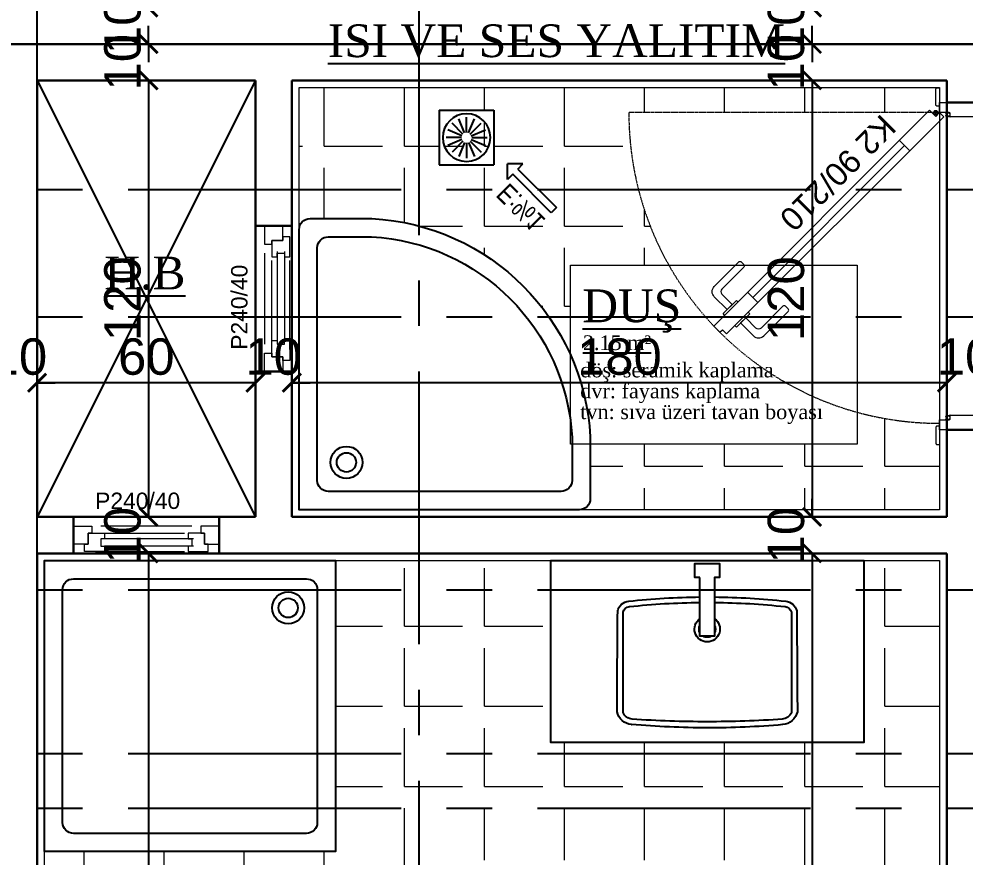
# Model space of a CAD drawing. Header units: millimetres. Extents: x 2778 to 13672, y 1832 to 5175.
# Drawn here: x 6921.6 to 7181.6, y 3431.7 to 3662.1 of the extents above; entities that cross this region are included whole.
import ezdxf

# ---------------------------------------------------------------- set-up
doc = ezdxf.new("R2010")
doc.units = ezdxf.units.MM
for name, pattern in [('CENTER2', [112.5, 75, -12.5, 12.5, -12.5]), ('DASHDOT2', [12.7, 6.35, -3.175, 0, -3.175]), ('DOTX2', [0.5, 0, -0.5])]:
    doc.linetypes.add(name, pattern=pattern)
doc.layers.add('7-DCR-FRN', color=8, linetype='Continuous')
doc.layers.add('Yazi', color=7, linetype='Continuous')
for name, color, linetype, lineweight in [('aks', 251, 'DASHDOT2', 35), ('duvar', 232, 'Continuous', 30), ('ince', 37, 'Continuous', 0), ('iz', 1, 'DOTX2', 20), ('kapı', 3, 'Continuous', 18), ('Kiris', 7, 'Continuous', 30), ('pencere', 4, 'Continuous', 18), ('sıva iç', 21, 'Continuous', 0), ('tefriş', 252, 'Continuous', 5), ('yazı', 11, 'Continuous', 20), ('z - tarama', 251, 'Continuous', 18), ('ölçü dış', 192, 'Continuous', 20), ('ÖLÇÜ İÇ', 7, 'Continuous', 9)]:
    doc.layers.add(name, color=color, linetype=linetype, lineweight=lineweight)
doc.styles.get("Standard").update_dxf_attribs({"font": 'arial.ttf'})
doc.styles.add('swis', font='swissc.ttf', dxfattribs={"height": 10})
doc.styles.add('Times roman', font='times.ttf')
doc.dimstyles.new('zulay iç ölçü', dxfattribs={"dimtxt": 10, "dimasz": 5, "dimexe": 0.18, "dimexo": 0, "dimgap": 2, "dimtad": 3, "dimdec": 0, "dimzin": 0, "dimdsep": 46, "dimtxsty": 'Standard', "dimblk": 'ARCHTICK', "dimcen": 0.09, "dimse1": 1, "dimse2": 1, "dimadec": 0, "dimazin": 0, "dimtfac": 1, "dimtdec": 0, "dimtix": 1, "dimtofl": 0, "dimtmove": 0, "dimatfit": 3, "dimldrblk": 'ARCHTICK', "dimfxl": 1, "dimtolj": 1, "dimtzin": 0, "dimarcsym": 0})
pattern_1 = [(0, (-1057024.51, 409725.164), (0, 22), [16, -6]), (90, (-1057024.51, 409725.164), (-22, 1e-15), [16, -6])]

# ---------------------------------------------------------------- blocks, each defined once
blk = doc.blocks.new('sadsfsfsf')
at = {"layer": 'ince'}
for p, q in [((0.7, 0), (-0.7, 0)), ((0, 0.7), (0, -0.7))]:
    blk.add_line(p, q, dxfattribs=at)
for radius in [0.6, 0.45]:
    blk.add_circle((0, 0), radius, dxfattribs=at)
blk = doc.blocks.new('eddeded')
at = {"layer": 'duvar'}
for p, q in [((-48.21, 54.38), (-38.21, 54.38)), ((-48.21, -35.62), (-38.21, -35.62))]:
    blk.add_line(p, q, dxfattribs=at)
at = {"layer": 'ince'}
blk.add_line((-26.6, -23.78), (15.13, 17.96), dxfattribs=at)
for points in [[(-50.21, 53.38), (-50.96, 53.38, -0.414214), (-51.21, 53.63), (-51.21, 58.13, -0.414214), (-50.96, 58.38), (-50.21, 58.38)], [(-36.21, 53.38), (-35.46, 53.38, 0.414214), (-35.21, 53.63), (-35.21, 58.13, 0.414214), (-35.46, 58.38), (-36.21, 58.38)], [(-50.21, -34.62), (-50.96, -34.62, 0.414214), (-51.21, -34.87), (-51.21, -39.37, 0.414214), (-50.96, -39.62), (-50.21, -39.62)], [(-36.21, -34.62), (-35.46, -34.62, -0.414214), (-35.21, -34.87), (-35.21, -39.37, -0.414214), (-35.46, -39.62), (-36.21, -39.62)]]:
    blk.add_lwpolyline(points, format="xyb", dxfattribs=at)
for points in [[(-39.11, 51.33), (-39.11, 50.38), (-37.81, 50.68), (-37.81, 50.81, -0.112206), (-37.91, 50.76), (-38.72, 50.57, -0.482314), (-39.02, 50.82), (-39.02, 51.24, -0.414214), (-38.77, 51.49), (-37.97, 51.49, -0.170049), (-37.81, 51.43), (-37.81, 51.58), (-38.86, 51.58, 0.414214)], [(17.08, 23.59), (18.49, 25), (14.96, 28.54, 0.414214), (12.13, 28.54), (5.41, 21.82, 0.414214), (5.41, 21.11), (6.12, 20.4, 0.414214), (6.83, 20.4), (12.84, 26.41, -0.414214), (14.25, 26.41)], [(20.76, 19.91), (22.17, 21.32), (25.71, 17.79, -0.414214), (25.71, 14.96), (18.99, 8.24, -0.414214), (18.28, 8.24), (17.58, 8.95, -0.414214), (17.58, 9.66), (23.59, 15.67, 0.414214), (23.59, 17.08)], [(-39.11, -31.62), (-39.11, -32.57, 0.414214), (-38.86, -32.82), (-37.81, -32.82), (-37.81, -32.67, -0.170049), (-37.97, -32.73), (-38.77, -32.73, -0.414214), (-39.02, -32.48), (-39.02, -32.06, -0.482314), (-38.72, -31.81), (-37.91, -32, -0.112206), (-37.81, -32.05), (-37.81, -31.92)]]:
    blk.add_lwpolyline(points, format="xyb", close=True, dxfattribs=at)
for points in [[(20.04, 25.7), (19.62, 26.12), (15.96, 22.47), (16.38, 22.04)], [(22.87, 22.87), (23.29, 22.44), (19.64, 18.79), (19.21, 19.21)]]:
    blk.add_lwpolyline(points, dxfattribs=at)
at = {"layer": 'iz', "ltscale": 0.1}
for p, q in [((-48.21, -35.62), (-48.21, 54.38)), ((-38.21, -35.62), (-38.21, 54.38)), ((-36.21, -32.82), (49.19, -32.82))]:
    blk.add_line(p, q, dxfattribs=at)
blk.add_arc((-36.22, -32.83), 85.41, 0.0042, 89.9958, dxfattribs=at)
at = {"layer": 'kapı'}
for p, q in [((13.72, 19.37), (16.54, 16.54)), ((-28.02, -22.36), (-25.19, -25.19))]:
    blk.add_line(p, q, dxfattribs=at)
for points in [[(-36.21, 54.38), (-36.21, 51.58), (-38.86, 51.58, 0.414214), (-39.11, 51.33), (-39.11, 50.38), (-50.21, 50.38), (-50.21, 54.38)], [(-50.21, -35.62), (-50.21, -31.62), (-39.11, -31.62), (-39.11, -32.57, 0.414214), (-38.86, -32.82), (-36.21, -32.82), (-36.21, -35.62), (-36.21, -35.62)]]:
    blk.add_lwpolyline(points, format="xyb", dxfattribs=at)
blk.add_lwpolyline([(-36.21, -32.82), (-35.15, -31.76), (-33.46, -33.46), (25.87, 25.87), (24.17, 27.57), (23.47, 26.86), (22.33, 27.99), (-37.35, -31.69), (-36.21, -32.82)], dxfattribs=at)
at = {"layer": 'sıva iç'}
for p, q in [((-48.21, 54.38), (-50.21, 54.38)), ((-38.21, 54.38), (-36.21, 54.38)), ((-48.21, -35.62), (-50.21, -35.62)), ((-36.21, -35.62), (-38.21, -35.62))]:
    blk.add_line(p, q, dxfattribs=at)
at = {"layer": 'ölçü dış'}
blk.add_line((-38.21, -35.62), (-48.21, -35.62), dxfattribs=at)
at = {"layer": 'ince', "rotation": 90}
blk.add_blockref('sadsfsfsf', (-35.15, -32.82), dxfattribs=at)
at = {"layer": 'yazı'}
blk.add_text('K2 90/210', height=6.328, rotation=45, dxfattribs=at).set_placement((-20.24, -32.71))
blk = doc.blocks.new('*U39')
at = {"layer": '7-DCR-FRN'}
for points in [[(0, 3), (0, 80), (77, 80, -0.414214), (80, 77), (80, 60, -0.383838), (20, 0), (3, 0, -0.414214)], [(0, 3), (0, 80), (77, 80, -0.414214), (80, 77), (80, 60, -0.383838), (20, 0), (3, 0, -0.414214)], [(5, 8), (5, 72, -0.414214), (8, 75), (72, 75, -0.414214), (75, 72), (75, 60.13, -0.382578), (19.87, 5), (8, 5, -0.414214)]]:
    blk.add_lwpolyline(points, format="xyb", close=True, dxfattribs=at)
for radius in [4.4, 2.65]:
    blk.add_circle((13, 67), radius, dxfattribs=at)
blk = doc.blocks.new('eğim çizgisi')
at = {"layer": 'Yazi'}
for p, q in [((1343.11, 4120.2), (1332.51, 4109.59)), ((1333.92, 4108.18), (1344.53, 4118.78)), ((1344.53, 4118.78), (1343.11, 4120.2)), ((1331.09, 4111.01), (1331.09, 4106.76)), ((1332.51, 4109.59), (1331.09, 4111.01)), ((1333.92, 4108.18), (1335.34, 4106.76)), ((1312.34, 4092.04), (1312.34, 4107.04)), ((1312.34, 4107.04), (1327.34, 4107.04)), ((1327.34, 4092.04), (1327.34, 4107.04)), ((1335.34, 4106.76), (1331.09, 4106.76)), ((1318.85, 4100.54), (1315.87, 4103.52)), ((1319.31, 4100.84), (1317.69, 4104.74)), ((1319.84, 4100.95), (1319.84, 4105.17)), ((1320.38, 4100.84), (1322, 4104.74)), ((1320.84, 4100.54), (1323.82, 4103.52)), ((1318.54, 4100.08), (1314.65, 4101.7)), ((1321.14, 4100.08), (1325.04, 4101.7)), ((1318.44, 4099.54), (1314.22, 4099.54)), ((1318.54, 4099.01), (1314.65, 4097.39)), ((1318.85, 4098.55), (1315.87, 4095.57)), ((1319.31, 4098.24), (1317.69, 4094.35)), ((1319.84, 4098.14), (1319.84, 4093.92)), ((1320.38, 4098.24), (1322, 4094.35)), ((1320.84, 4098.55), (1323.82, 4095.57)), ((1321.14, 4099.01), (1325.04, 4097.39)), ((1321.25, 4099.54), (1325.47, 4099.54)), ((1312.34, 4092.04), (1327.34, 4092.04))]:
    blk.add_line(p, q, dxfattribs=at)
blk.add_circle((1319.84, 4099.54), 6.56, dxfattribs=at)
at = {"layer": 'Yazi', "style": 'swis'}
blk.add_text('E:%%%1', height=5.335, rotation=45, dxfattribs=at).set_placement((1331.42, 4111.73))
blk = doc.blocks.new('HJHJJKJK')
at = {"layer": 'duvar'}
for p, q in [((755300.98, -267417.82), (755300.98, -267427.82)), ((755340.98, -267417.82), (755340.98, -267427.82))]:
    blk.add_line(p, q, dxfattribs=at)
at = {"layer": 'ince'}
for p, q in [((755333.48, -267420.32), (755308.48, -267420.32)), ((755306.98, -267422.32), (755331.48, -267422.32)), ((755306.98, -267427.32), (755331.48, -267427.32))]:
    blk.add_line(p, q, dxfattribs=at)
for points in [[(755333.98, -267423.82), (755309.48, -267423.82)], [(755333.98, -267425.82), (755309.48, -267425.82)]]:
    blk.add_lwpolyline(points, dxfattribs=at)
at = {"layer": 'iz'}
for p, q in [((755300.98, -267417.82), (755340.98, -267417.82)), ((755340.98, -267427.82), (755300.98, -267427.82))]:
    blk.add_line(p, q, dxfattribs=at)
at = {"layer": 'pencere'}
for points in [[(755300.98, -267420.32), (755305.98, -267420.32), (755305.98, -267422.32), (755304.98, -267422.32), (755304.98, -267425.32), (755300.98, -267425.32)], [(755340.98, -267420.32), (755335.98, -267420.32), (755335.98, -267422.32), (755336.98, -267422.32), (755336.98, -267425.32), (755340.98, -267425.32)]]:
    blk.add_lwpolyline(points, dxfattribs=at)
for points in [[(755303.98, -267425.32), (755304.98, -267425.32), (755304.98, -267422.32), (755309.48, -267422.32), (755309.48, -267423.82), (755308.48, -267423.82), (755308.48, -267425.82), (755309.48, -267425.82), (755309.48, -267427.32), (755303.98, -267427.32)], [(755337.98, -267425.32), (755336.98, -267425.32), (755336.98, -267422.32), (755332.48, -267422.32), (755332.48, -267423.82), (755333.48, -267423.82), (755333.48, -267425.82), (755332.48, -267425.82), (755332.48, -267427.32), (755337.98, -267427.32)]]:
    blk.add_lwpolyline(points, close=True, dxfattribs=at)
at = {"layer": 'yazı'}
blk.add_text('P240/40', height=4.491, dxfattribs=at).set_placement((755306.93, -267415.63))
blk = doc.blocks.new('*U317')
at = {"layer": '7-DCR-FRN'}
for points in [[(-32.5, -25), (32.5, -25), (48.5, -25), (48.5, 25), (32.5, 25), (-32.5, 25), (-37.5, 25), (-37.5, -25)], [(7.5, 20.33), (8.86, 20.33), (8.86, 24.19), (7.5, 24.19), (3.5, 24.19), (2.14, 24.19), (2.14, 20.33), (3.5, 20.33), (3.5, 4.19), (7.5, 4.19)]]:
    blk.add_lwpolyline(points, close=True, dxfattribs=at)
for points in [[(3.5, 15, 0.024321), (-16.06, 13.85, 0.320193), (-19.1, 11.15, 0.000772), (-19.28, -16.53, 0.334549), (-15.19, -20.08)], [(3.5, 13.5, 0.024302), (-15.9, 12.36, 0.320193), (-17.63, 10.82, 0.000005), (-17.63, -16.78)], [(-15.17, -18.58, 0.017241), (5.5, -19.29, 0.01717), (26.09, -18.59, 0.280439), (28.63, -16.78, -0.000001), (28.63, 10.82, 0.320193), (26.9, 12.36, 0.024302), (7.5, 13.5)], [(26.28, -20.08, 0.32911), (30.28, -16.53, 0.000772), (30.1, 11.15, 0.320193), (27.06, 13.85, 0.024321), (7.5, 15)], [(3.5, 9.04, 0.734238), (5.5, 2.67, 0.734238), (7.5, 9.04)], [(3.49, 7.18, 0.24035), (3.5, 5.14, 0.24035)], [(7.5, 5.14, 0.24035), (7.51, 7.18)], [(4.42, 4.19, 0.125276), (5.5, 3.92, 0.125276), (6.58, 4.19, 0.125276)], [(-15.28, -20.08, 0.022071), (5.5, -20.99, 0.01725), (26.28, -20.08, -0.004899), (26.19, -20.08)]]:
    blk.add_lwpolyline(points, format="xyb", dxfattribs=at)
blk.add_arc((-14.88, -15.59), 3, 203.4085, 266.0639, dxfattribs=at)
blk = doc.blocks.new('*U34')
at = {"layer": '7-DCR-FRN'}
blk.add_lwpolyline([(80, 0), (0, 0), (0, 80), (80, 80)], close=True, dxfattribs=at)
blk.add_lwpolyline([(80, 0), (0, 0), (0, 80), (80, 80)], close=True, dxfattribs=at)
blk.add_lwpolyline([(72, 5), (8, 5, -0.414214), (5, 8), (5, 72, -0.414214), (8, 75), (72, 75, -0.414214), (75, 72), (75, 8, -0.414214)], format="xyb", close=True, dxfattribs=at)
for radius in [4.4, 2.65]:
    blk.add_circle((13, 67), radius, dxfattribs=at)
blk = doc.blocks.new('_ArchTick')
at = {"color": 0, "linetype": 'ByBlock', "const_width": 0.15}
blk.add_lwpolyline([(-0.5, -0.5), (0.5, 0.5)], dxfattribs=at)
blk = doc.blocks.new('*D2142')
at = {"layer": 'Defpoints', "color": 0, "transparency": 16777216}
for p in [(6957.8, 3655.23), (6957.19, 3645.23), (6957.8, 3645.23)]:
    blk.add_point(p, dxfattribs=at)
at = {"layer": 'ÖLÇÜ İÇ', "color": 0, "lineweight": -2, "transparency": 16777216}
for p, q in [((6957.19, 3655.23), (6957.19, 3660.23)), ((6957.19, 3645.23), (6957.19, 3640.23))]:
    blk.add_line(p, q, dxfattribs=at)
at = {"layer": 'ÖLÇÜ İÇ', "color": 0, "lineweight": -2, "transparency": 16777216, "xscale": 5, "yscale": 5, "zscale": 5}
for p, rotation in [((6957.19, 3655.23), 270), ((6957.19, 3645.23), 90)]:
    blk.add_blockref('_ArchTick', p, dxfattribs=dict(at, rotation=rotation))
at = {"layer": 'ÖLÇÜ İÇ', "color": 0, "transparency": 16777216, "insert": (6950.08, 3650.23), "char_height": 10, "attachment_point": 5, "rotation": 90}
blk.add_mtext('\\A1;10', dxfattribs=at)
blk = doc.blocks.new('*D2143')
at = {"layer": 'Defpoints', "color": 0, "transparency": 16777216}
for p in [(6957.8, 3645.23), (6957.19, 3525.23), (6957.19, 3525.23)]:
    blk.add_point(p, dxfattribs=at)
at = {"layer": 'ÖLÇÜ İÇ', "color": 0, "lineweight": -2, "transparency": 16777216}
blk.add_line((6957.19, 3645.23), (6957.19, 3525.23), dxfattribs=at)
at = {"layer": 'ÖLÇÜ İÇ', "color": 0, "lineweight": -2, "transparency": 16777216, "xscale": 5, "yscale": 5, "zscale": 5}
for p, rotation in [((6957.19, 3645.23), 90), ((6957.19, 3525.23), 270)]:
    blk.add_blockref('_ArchTick', p, dxfattribs=dict(at, rotation=rotation))
at = {"layer": 'ÖLÇÜ İÇ', "color": 0, "transparency": 16777216, "insert": (6950.08, 3585.23), "char_height": 10, "attachment_point": 5, "rotation": 90}
blk.add_mtext('\\A1;120', dxfattribs=at)
blk = doc.blocks.new('*D2144')
at = {"layer": 'Defpoints', "color": 0, "transparency": 16777216}
for p in [(6957.19, 3525.23), (6957.19, 3515.23), (6957.19, 3515.23)]:
    blk.add_point(p, dxfattribs=at)
at = {"layer": 'ÖLÇÜ İÇ', "color": 0, "lineweight": -2, "transparency": 16777216}
for p, q in [((6957.19, 3525.23), (6957.19, 3530.23)), ((6957.19, 3515.23), (6957.19, 3510.23))]:
    blk.add_line(p, q, dxfattribs=at)
at = {"layer": 'ÖLÇÜ İÇ', "color": 0, "lineweight": -2, "transparency": 16777216, "xscale": 5, "yscale": 5, "zscale": 5}
for p, rotation in [((6957.19, 3525.23), 270), ((6957.19, 3515.23), 90)]:
    blk.add_blockref('_ArchTick', p, dxfattribs=dict(at, rotation=rotation))
at = {"layer": 'ÖLÇÜ İÇ', "color": 0, "transparency": 16777216, "insert": (6950.08, 3520.23), "char_height": 10, "attachment_point": 5, "rotation": 90}
blk.add_mtext('\\A1;10', dxfattribs=at)
blk = doc.blocks.new('*D2145')
at = {"layer": 'Defpoints', "color": 0, "transparency": 16777216}
for p in [(6957.19, 3515.23), (6957.19, 3320.23), (6957.19, 3320.23)]:
    blk.add_point(p, dxfattribs=at)
at = {"layer": 'ÖLÇÜ İÇ', "color": 0, "lineweight": -2, "transparency": 16777216}
blk.add_line((6957.19, 3515.23), (6957.19, 3320.23), dxfattribs=at)
at = {"layer": 'ÖLÇÜ İÇ', "color": 0, "lineweight": -2, "transparency": 16777216, "xscale": 5, "yscale": 5, "zscale": 5}
for p, rotation in [((6957.19, 3515.23), 90), ((6957.19, 3320.23), 270)]:
    blk.add_blockref('_ArchTick', p, dxfattribs=dict(at, rotation=rotation))
at = {"layer": 'ÖLÇÜ İÇ', "color": 0, "transparency": 16777216, "insert": (6950.08, 3417.73), "char_height": 10, "attachment_point": 5, "rotation": 90}
blk.add_mtext('\\A1;195', dxfattribs=at)
blk = doc.blocks.new('*D2153')
at = {"layer": 'Defpoints', "color": 0, "transparency": 16777216}
for p in [(7139.08, 3655.23), (7139.08, 3645.23), (7139.53, 3645.23)]:
    blk.add_point(p, dxfattribs=at)
at = {"layer": 'ÖLÇÜ İÇ', "color": 0, "lineweight": -2, "transparency": 16777216}
for p, q in [((7139.53, 3655.23), (7139.53, 3660.23)), ((7139.53, 3645.23), (7139.53, 3640.23))]:
    blk.add_line(p, q, dxfattribs=at)
at = {"layer": 'ÖLÇÜ İÇ', "color": 0, "lineweight": -2, "transparency": 16777216, "xscale": 5, "yscale": 5, "zscale": 5}
for p, rotation in [((7139.53, 3655.23), 270), ((7139.53, 3645.23), 90)]:
    blk.add_blockref('_ArchTick', p, dxfattribs=dict(at, rotation=rotation))
at = {"layer": 'ÖLÇÜ İÇ', "color": 0, "transparency": 16777216, "insert": (7132.42, 3650.23), "char_height": 10, "attachment_point": 5, "rotation": 90}
blk.add_mtext('\\A1;10', dxfattribs=at)
blk = doc.blocks.new('*D2154')
at = {"layer": 'Defpoints', "color": 0, "transparency": 16777216}
for p in [(7139.08, 3645.23), (7139.53, 3525.23), (7139.53, 3525.23)]:
    blk.add_point(p, dxfattribs=at)
at = {"layer": 'ÖLÇÜ İÇ', "color": 0, "lineweight": -2, "transparency": 16777216}
blk.add_line((7139.53, 3645.23), (7139.53, 3525.23), dxfattribs=at)
at = {"layer": 'ÖLÇÜ İÇ', "color": 0, "lineweight": -2, "transparency": 16777216, "xscale": 5, "yscale": 5, "zscale": 5}
for p, rotation in [((7139.53, 3645.23), 90), ((7139.53, 3525.23), 270)]:
    blk.add_blockref('_ArchTick', p, dxfattribs=dict(at, rotation=rotation))
at = {"layer": 'ÖLÇÜ İÇ', "color": 0, "transparency": 16777216, "insert": (7132.42, 3585.23), "char_height": 10, "attachment_point": 5, "rotation": 90}
blk.add_mtext('\\A1;120', dxfattribs=at)
blk = doc.blocks.new('*D2155')
at = {"layer": 'Defpoints', "color": 0, "transparency": 16777216}
for p in [(7139.53, 3525.23), (7139.53, 3515.23), (7139.53, 3515.23)]:
    blk.add_point(p, dxfattribs=at)
at = {"layer": 'ÖLÇÜ İÇ', "color": 0, "lineweight": -2, "transparency": 16777216}
for p, q in [((7139.53, 3525.23), (7139.53, 3530.23)), ((7139.53, 3515.23), (7139.53, 3510.23))]:
    blk.add_line(p, q, dxfattribs=at)
at = {"layer": 'ÖLÇÜ İÇ', "color": 0, "lineweight": -2, "transparency": 16777216, "xscale": 5, "yscale": 5, "zscale": 5}
for p, rotation in [((7139.53, 3525.23), 270), ((7139.53, 3515.23), 90)]:
    blk.add_blockref('_ArchTick', p, dxfattribs=dict(at, rotation=rotation))
at = {"layer": 'ÖLÇÜ İÇ', "color": 0, "transparency": 16777216, "insert": (7132.42, 3520.23), "char_height": 10, "attachment_point": 5, "rotation": 90}
blk.add_mtext('\\A1;10', dxfattribs=at)
blk = doc.blocks.new('*D2156')
at = {"layer": 'Defpoints', "color": 0, "transparency": 16777216}
for p in [(7139.53, 3515.23), (7139.53, 3305.23), (7139.53, 3305.23)]:
    blk.add_point(p, dxfattribs=at)
at = {"layer": 'ÖLÇÜ İÇ', "color": 0, "lineweight": -2, "transparency": 16777216}
blk.add_line((7139.53, 3515.23), (7139.53, 3305.23), dxfattribs=at)
at = {"layer": 'ÖLÇÜ İÇ', "color": 0, "lineweight": -2, "transparency": 16777216, "xscale": 5, "yscale": 5, "zscale": 5}
for p, rotation in [((7139.53, 3515.23), 90), ((7139.53, 3305.23), 270)]:
    blk.add_blockref('_ArchTick', p, dxfattribs=dict(at, rotation=rotation))
at = {"layer": 'ÖLÇÜ İÇ', "color": 0, "transparency": 16777216, "insert": (7132.42, 3410.23), "char_height": 10, "attachment_point": 5, "rotation": 90}
blk.add_mtext('\\A1;210', dxfattribs=at)
blk = doc.blocks.new('*D2191')
at = {"layer": 'Defpoints', "color": 0, "transparency": 16777216}
for p in [(7176.58, 3562.14), (7176.58, 3562.14), (7186.58, 3562.14)]:
    blk.add_point(p, dxfattribs=at)
at = {"layer": 'ÖLÇÜ İÇ', "color": 0, "lineweight": -2, "transparency": 16777216}
for p, q in [((7176.58, 3562.14), (7171.58, 3562.14)), ((7186.58, 3562.14), (7191.58, 3562.14))]:
    blk.add_line(p, q, dxfattribs=at)
at = {"layer": 'ÖLÇÜ İÇ', "color": 0, "lineweight": -2, "transparency": 16777216, "xscale": 5, "yscale": 5, "zscale": 5}
blk.add_blockref('_ArchTick', (7176.58, 3562.14), dxfattribs=at)
at = {"layer": 'ÖLÇÜ İÇ', "color": 0, "lineweight": -2, "transparency": 16777216, "xscale": 5, "yscale": 5, "zscale": 5, "rotation": 180}
blk.add_blockref('_ArchTick', (7186.58, 3562.14), dxfattribs=at)
at = {"layer": 'ÖLÇÜ İÇ', "color": 0, "transparency": 16777216, "insert": (7181.58, 3569.24), "char_height": 10, "attachment_point": 5}
blk.add_mtext('\\A1;10', dxfattribs=at)
blk = doc.blocks.new('*D2192')
at = {"layer": 'Defpoints', "color": 0, "transparency": 16777216}
for p in [(6996.58, 3562.14), (6996.58, 3562.14), (7176.58, 3562.14)]:
    blk.add_point(p, dxfattribs=at)
at = {"layer": 'ÖLÇÜ İÇ', "color": 0, "lineweight": -2, "transparency": 16777216}
blk.add_line((7176.58, 3562.14), (6996.58, 3562.14), dxfattribs=at)
at = {"layer": 'ÖLÇÜ İÇ', "color": 0, "lineweight": -2, "transparency": 16777216, "xscale": 5, "yscale": 5, "zscale": 5, "rotation": 180}
blk.add_blockref('_ArchTick', (6996.58, 3562.14), dxfattribs=at)
at = {"layer": 'ÖLÇÜ İÇ', "color": 0, "lineweight": -2, "transparency": 16777216, "xscale": 5, "yscale": 5, "zscale": 5}
blk.add_blockref('_ArchTick', (7176.58, 3562.14), dxfattribs=at)
at = {"layer": 'ÖLÇÜ İÇ', "color": 0, "transparency": 16777216, "insert": (7086.58, 3569.24), "char_height": 10, "attachment_point": 5}
blk.add_mtext('\\A1;180', dxfattribs=at)
blk = doc.blocks.new('*D2193')
at = {"layer": 'Defpoints', "color": 0, "transparency": 16777216}
for p in [(6986.58, 3562.14), (6986.58, 3562.14), (6996.58, 3562.14)]:
    blk.add_point(p, dxfattribs=at)
at = {"layer": 'ÖLÇÜ İÇ', "color": 0, "lineweight": -2, "transparency": 16777216}
for p, q in [((6986.58, 3562.14), (6981.58, 3562.14)), ((6996.58, 3562.14), (7001.58, 3562.14))]:
    blk.add_line(p, q, dxfattribs=at)
at = {"layer": 'ÖLÇÜ İÇ', "color": 0, "lineweight": -2, "transparency": 16777216, "xscale": 5, "yscale": 5, "zscale": 5}
blk.add_blockref('_ArchTick', (6986.58, 3562.14), dxfattribs=at)
at = {"layer": 'ÖLÇÜ İÇ', "color": 0, "lineweight": -2, "transparency": 16777216, "xscale": 5, "yscale": 5, "zscale": 5, "rotation": 180}
blk.add_blockref('_ArchTick', (6996.58, 3562.14), dxfattribs=at)
at = {"layer": 'ÖLÇÜ İÇ', "color": 0, "transparency": 16777216, "insert": (6991.58, 3569.24), "char_height": 10, "attachment_point": 5}
blk.add_mtext('\\A1;10', dxfattribs=at)
blk = doc.blocks.new('*D2194')
at = {"layer": 'Defpoints', "color": 0, "transparency": 16777216}
for p in [(6926.58, 3562.14), (6926.58, 3562.14), (6986.58, 3562.14)]:
    blk.add_point(p, dxfattribs=at)
at = {"layer": 'ÖLÇÜ İÇ', "color": 0, "lineweight": -2, "transparency": 16777216}
blk.add_line((6986.58, 3562.14), (6926.58, 3562.14), dxfattribs=at)
at = {"layer": 'ÖLÇÜ İÇ', "color": 0, "lineweight": -2, "transparency": 16777216, "xscale": 5, "yscale": 5, "zscale": 5, "rotation": 180}
blk.add_blockref('_ArchTick', (6926.58, 3562.14), dxfattribs=at)
at = {"layer": 'ÖLÇÜ İÇ', "color": 0, "lineweight": -2, "transparency": 16777216, "xscale": 5, "yscale": 5, "zscale": 5}
blk.add_blockref('_ArchTick', (6986.58, 3562.14), dxfattribs=at)
at = {"layer": 'ÖLÇÜ İÇ', "color": 0, "transparency": 16777216, "insert": (6956.58, 3569.24), "char_height": 10, "attachment_point": 5}
blk.add_mtext('\\A1;60', dxfattribs=at)
blk = doc.blocks.new('*D2195')
at = {"layer": 'Defpoints', "color": 0, "transparency": 16777216}
for p in [(6916.58, 3562.14), (6916.58, 3562.14), (6926.58, 3562.14)]:
    blk.add_point(p, dxfattribs=at)
at = {"layer": 'ÖLÇÜ İÇ', "color": 0, "lineweight": -2, "transparency": 16777216}
for p, q in [((6916.58, 3562.14), (6911.58, 3562.14)), ((6926.58, 3562.14), (6931.58, 3562.14))]:
    blk.add_line(p, q, dxfattribs=at)
at = {"layer": 'ÖLÇÜ İÇ', "color": 0, "lineweight": -2, "transparency": 16777216, "xscale": 5, "yscale": 5, "zscale": 5}
blk.add_blockref('_ArchTick', (6916.58, 3562.14), dxfattribs=at)
at = {"layer": 'ÖLÇÜ İÇ', "color": 0, "lineweight": -2, "transparency": 16777216, "xscale": 5, "yscale": 5, "zscale": 5, "rotation": 180}
blk.add_blockref('_ArchTick', (6926.58, 3562.14), dxfattribs=at)
at = {"layer": 'ÖLÇÜ İÇ', "color": 0, "transparency": 16777216, "insert": (6921.58, 3569.24), "char_height": 10, "attachment_point": 5}
blk.add_mtext('\\A1;10', dxfattribs=at)
blk = doc.blocks.new('*D2400')
at = {"layer": 'Defpoints', "color": 0, "transparency": 16777216}
for p in [(6957.19, 3665.23), (6957.8, 3665.23), (6957.8, 3655.23)]:
    blk.add_point(p, dxfattribs=at)
at = {"layer": 'ÖLÇÜ İÇ', "color": 0, "lineweight": -2, "transparency": 16777216}
for p, q in [((6957.19, 3665.23), (6957.19, 3670.23)), ((6957.19, 3655.23), (6957.19, 3650.23))]:
    blk.add_line(p, q, dxfattribs=at)
at = {"layer": 'ÖLÇÜ İÇ', "color": 0, "lineweight": -2, "transparency": 16777216, "xscale": 5, "yscale": 5, "zscale": 5}
for p, rotation in [((6957.19, 3665.23), 270), ((6957.19, 3655.23), 90)]:
    blk.add_blockref('_ArchTick', p, dxfattribs=dict(at, rotation=rotation))
at = {"layer": 'ÖLÇÜ İÇ', "color": 0, "transparency": 16777216, "insert": (6950.08, 3660.23), "char_height": 10, "attachment_point": 5, "rotation": 90}
blk.add_mtext('\\A1;10', dxfattribs=at)
blk = doc.blocks.new('*D2411')
at = {"layer": 'Defpoints', "color": 0, "transparency": 16777216}
for p in [(7139.08, 3665.23), (7139.53, 3665.23), (7139.08, 3655.23)]:
    blk.add_point(p, dxfattribs=at)
at = {"layer": 'ÖLÇÜ İÇ', "color": 0, "lineweight": -2, "transparency": 16777216}
for p, q in [((7139.53, 3665.23), (7139.53, 3670.23)), ((7139.53, 3655.23), (7139.53, 3650.23))]:
    blk.add_line(p, q, dxfattribs=at)
at = {"layer": 'ÖLÇÜ İÇ', "color": 0, "lineweight": -2, "transparency": 16777216, "xscale": 5, "yscale": 5, "zscale": 5}
for p, rotation in [((7139.53, 3665.23), 270), ((7139.53, 3655.23), 90)]:
    blk.add_blockref('_ArchTick', p, dxfattribs=dict(at, rotation=rotation))
at = {"layer": 'ÖLÇÜ İÇ', "color": 0, "transparency": 16777216, "insert": (7132.42, 3660.23), "char_height": 10, "attachment_point": 5, "rotation": 90}
blk.add_mtext('\\A1;10', dxfattribs=at)

msp = doc.modelspace()

# ---------------------------------------------------------------- hatches: boundary and pattern name
at = {"layer": 'z - tarama', "true_color": 0xffffff}
h = msp.add_hatch(dxfattribs=at)
h.set_pattern_fill('ANGLE', scale=80, style=0)
h.set_pattern_definition(pattern_1)
h.paths.add_polyline_path([(7356.58, 3205.23), (7464.58, 3205.23), (7464.58, 3196.6), (7463.58, 3196.6), (7463.58, 3191.6), (7464.58, 3191.6), (7464.58, 3077.23), (7442.24, 3077.23), (7442.24, 3078.23), (7437.24, 3078.23), (7437.24, 3077.23), (7434.24, 3077.23), (7356.58, 3077.23)])
h.paths.add_polyline_path([(7356.58, 3250.23), (7464.58, 3250.23), (7464.58, 3205.23), (7356.58, 3205.23)])
h.paths.add_polyline_path([(7356.58, 3293.23), (7359.64, 3293.23), (7359.64, 3292.23), (7364.64, 3292.23), (7364.64, 3293.23), (7367.64, 3293.23), (7452.64, 3293.23), (7452.64, 3292.23), (7457.64, 3292.23), (7457.64, 3293.23), (7464.58, 3293.23), (7464.58, 3289.6), (7463.58, 3289.6), (7463.58, 3284.6), (7464.58, 3284.6), (7464.58, 3281.6), (7464.58, 3250.23), (7356.58, 3250.23)])
h.paths.add_polyline_path([(7031.58, 3293.23), (7069.16, 3293.23), (7069.16, 3292.23), (7074.16, 3292.23), (7074.16, 3293.23), (7077.16, 3293.23), (7162.16, 3293.23), (7162.16, 3292.23), (7167.16, 3292.23), (7167.16, 3293.23), (7356.58, 3293.23), (7356.58, 3250.23), (7031.58, 3250.23)])
h.paths.add_polyline_path([(7031.58, 3250.23), (7356.58, 3250.23), (7356.58, 3205.23), (7031.58, 3205.23)])
h.paths.add_polyline_path([(7031.58, 3205.23), (7356.58, 3205.23), (7356.58, 3075.23), (7341.58, 3075.23), (7341.58, 3165.23), (7031.58, 3165.23)])
h.paths.add_polyline_path([(7344.49, 3078.23), (7349.24, 3078.23), (7349.24, 3077.98, 0.414214), (7348.99, 3078.23), (7344.24, 3078.23), (7344.24, 3077.98, -0.414214)], flags=16)
h.paths.add_polyline_path([(6926.58, 3205.23), (7031.58, 3205.23), (7031.58, 3167.23), (6994.69, 3167.23), (6994.69, 3168.23), (6989.69, 3168.23), (6989.69, 3167.23), (6986.69, 3167.23), (6926.58, 3167.23)])
h.paths.add_polyline_path([(6926.58, 3250.23), (7031.58, 3250.23), (7031.58, 3205.23), (6926.58, 3205.23)])
h.paths.add_polyline_path([(6926.58, 3293.23), (7031.58, 3293.23), (7031.58, 3250.23), (6926.58, 3250.23)])
h.paths.add_polyline_path([(6881.58, 3293.23), (6926.58, 3293.23), (6926.58, 3250.23), (6881.58, 3250.23)])
h.paths.add_polyline_path([(6881.58, 3250.23), (6926.58, 3250.23), (6926.58, 3205.23), (6881.58, 3205.23)])
h.paths.add_polyline_path([(6881.58, 3205.23), (6926.58, 3205.23), (6926.58, 3167.23), (6901.69, 3167.23), (6901.69, 3168.23), (6896.69, 3168.23), (6896.69, 3167.23), (6881.58, 3167.23)])
h.paths.add_polyline_path([(6443.58, 3205.23), (6881.58, 3205.23), (6881.58, 3167.23), (6856.04, 3167.23), (6856.04, 3168.23), (6851.04, 3168.23), (6851.04, 3167.23), (6848.04, 3167.23), (6763.04, 3167.23), (6763.04, 3168.23), (6758.04, 3168.23), (6758.04, 3167.23), (6443.58, 3167.23)])
h.paths.add_polyline_path([(6592.44, 3250.23), (6881.58, 3250.23), (6881.58, 3205.23), (6443.58, 3205.23), (6443.58, 3248.23), (6448.58, 3248.23), (6448.58, 3250.23), (6482.68, 3250.23), (6482.68, 3210.98), (6592.44, 3210.98)])
h.paths.add_polyline_path([(6592.44, 3276.65), (6482.68, 3276.65), (6482.68, 3250.23), (6448.58, 3250.23), (6448.58, 3295.23), (6594.58, 3295.23), (6594.58, 3293.23), (6634.58, 3293.23), (6662.6, 3293.23), (6662.6, 3292.23), (6667.6, 3292.23), (6667.6, 3293.23), (6670.6, 3293.23), (6755.6, 3293.23), (6755.6, 3292.23), (6760.6, 3292.23), (6760.6, 3293.23), (6777.51, 3293.23), (6777.51, 3292.23), (6782.51, 3292.23), (6782.51, 3293.23), (6785.51, 3293.23), (6870.51, 3293.23), (6870.51, 3292.23), (6875.51, 3292.23), (6875.51, 3293.23), (6881.58, 3293.23), (6881.58, 3250.23), (6592.44, 3250.23)])
h.paths.add_polyline_path([(6448.58, 3355.23), (6594.58, 3355.23), (6594.58, 3295.23), (6448.58, 3295.23)])
h.paths.add_polyline_path([(6448.58, 3445.23), (6594.58, 3445.23), (6594.58, 3355.23), (6448.58, 3355.23)])
h.paths.add_polyline_path([(6448.58, 3460.23), (6594.58, 3460.23), (6594.58, 3445.23), (6448.58, 3445.23)])
h.paths.add_polyline_path([(6448.58, 3505.23), (6594.58, 3505.23), (6594.58, 3460.23), (6448.58, 3460.23)])
h.paths.add_polyline_path([(6443.58, 3643.23), (6594.58, 3643.23), (6594.58, 3505.23), (6448.58, 3505.23), (6448.58, 3507.23), (6443.58, 3507.23)])
at = {"layer": 'z - tarama'}
h = msp.add_hatch(dxfattribs=at)
h.set_pattern_fill('ANGLE', color=252, scale=80, style=0)
h.set_pattern_definition(pattern_1)
h.paths.add_polyline_path([(7078.58, 3545.2), (7151.92, 3545.2), (7151.92, 3554.04, 0.067231), (7174.58, 3550.97), (7174.58, 3550.17), (7173.58, 3550.17), (7173.58, 3545.17), (7174.58, 3545.17), (7174.58, 3527.23), (7075.58, 3527.23, 0.414214), (7078.58, 3530.23)])
h.paths.add_polyline_path([(7031.58, 3615.23), (7061.47, 3615.23), (7067.87, 3608.84), (7069.28, 3610.25), (7064.3, 3615.23), (7091.84, 3615.23, 0.065852), (7100.18, 3594.45), (7073.14, 3594.45), (7073.14, 3580.23), (7067.23, 3580.23, 0.176945), (7031.58, 3605.18)])
h.paths.add_polyline_path([(7031.58, 3643.23), (7173.83, 3643.17, 0.414214), (7173.58, 3642.92), (7173.58, 3638.17), (7174.58, 3638.17), (7174.58, 3636.37), (7174.12, 3636.37, 1), (7172.92, 3636.37), (7172.46, 3636.37), (7171.82, 3637.01), (7171.19, 3636.37), (7089.18, 3636.37, 0.062613), (7091.84, 3615.23), (7064.3, 3615.23), (7058.68, 3620.86), (7060.09, 3622.27), (7055.85, 3622.27), (7055.85, 3618.03), (7057.26, 3619.45), (7061.47, 3615.23), (7031.58, 3615.23)])
h.paths.add_polyline_path([(7052.1, 3636.99), (7037.1, 3636.99), (7037.1, 3621.99), (7052.1, 3621.99)], flags=16)
h.paths.add_polyline_path([(7051.16, 3629.49, 1), (7038.03, 3629.49, 1)], flags=0)
h.paths.add_polyline_path([(6998.58, 3643.23), (7031.58, 3643.23), (7031.58, 3615.23), (6998.58, 3615.23)])
h.paths.add_polyline_path([(6998.58, 3615.23), (7031.58, 3615.23), (7031.58, 3605.18, 0.052029), (7018.58, 3607.23), (7001.58, 3607.23, 0.414214), (6998.58, 3604.23)])
h.paths.add_polyline_path([(7056.24, 3619.31), (7067.89, 3607.66), (7062.09, 3601.86), (7050.44, 3613.51)], flags=9)
h = msp.add_hatch(dxfattribs=at)
h.set_pattern_fill('ANGLE', color=252, scale=80, style=0)
h.set_pattern_definition(pattern_1)
h.paths.add_polyline_path([(7160.36, 3392.63, 0.123941), (7119.92, 3382.45), (7119.92, 3430.91), (7041.14, 3430.91), (7041.14, 3381.66), (7118.47, 3381.66, 0.061239), (7101.69, 3369.29), (7101.67, 3369.32), (7099.97, 3367.62, 0.047156), (7089.72, 3355.23), (7031.58, 3355.23), (7031.58, 3445.23), (7174.58, 3445.23), (7174.58, 3355.23), (7160.36, 3355.23)])
h.paths.add_polyline_path([(7115.75, 3355.23), (7174.58, 3355.23), (7174.58, 3307.23), (7167.16, 3307.23), (7167.16, 3308.23), (7162.16, 3308.23), (7162.16, 3307.23), (7160.36, 3307.23), (7159.29, 3308.3), (7160.99, 3309.99)])
h.paths.add_polyline_path([(7160.36, 3307.85), (7160.36, 3307.7, -0.414214), (7159.76, 3308.3), (7159.91, 3308.3, 0.414214)], flags=16)
h.paths.add_polyline_path([(7031.58, 3355.23), (7089.72, 3355.23, 0.150327), (7074.96, 3307.23), (7074.16, 3307.23), (7074.16, 3308.23), (7069.16, 3308.23), (7069.16, 3307.23), (7033.58, 3307.23), (7033.58, 3322.23), (7031.58, 3322.23)])
h.paths.add_polyline_path([(6928.58, 3355.23), (7031.58, 3355.23), (7031.58, 3322.23), (6928.58, 3322.23)])
h.paths.add_polyline_path([(6982.62, 3353.29), (6981.21, 3354.71), (6970.6, 3344.1), (6969.19, 3345.51), (6969.19, 3341.27), (6973.43, 3341.27), (6972.01, 3342.68)], flags=16)
h.paths.add_polyline_path([(6965.44, 3341.55), (6950.44, 3341.55), (6950.44, 3326.55), (6965.44, 3326.55)], flags=16)
h.paths.add_polyline_path([(6951.37, 3334.05, 1), (6964.5, 3334.05, 1)], flags=0)
h.paths.add_polyline_path([(6985.08, 3384.29, 0.414214), (6975.08, 3394.29), (6940.08, 3394.29), (6928.58, 3394.29), (6928.58, 3433.23), (7008.58, 3433.23), (7008.58, 3445.23), (7031.58, 3445.23), (7031.58, 3355.23), (6928.58, 3355.23), (6928.58, 3358.29), (6940.08, 3358.29), (6975.08, 3358.29, 0.414214), (6985.08, 3368.29)])
h.paths.add_polyline_path([(7008.58, 3460.23), (7031.58, 3460.23), (7031.58, 3445.23), (7008.58, 3445.23)])
h.paths.add_polyline_path([(7008.58, 3505.23), (7031.58, 3505.23), (7031.58, 3460.23), (7008.58, 3460.23)])
h.paths.add_polyline_path([(7031.58, 3505.23), (7067.72, 3505.23), (7067.72, 3463.23), (7083.72, 3463.23), (7148.72, 3463.23), (7153.72, 3463.23), (7153.72, 3505.23), (7174.58, 3505.23), (7174.58, 3460.23), (7031.58, 3460.23)])
h.paths.add_polyline_path([(7031.58, 3513.23), (7067.72, 3513.23), (7067.72, 3505.23), (7031.58, 3505.23)])
h.paths.add_polyline_path([(7008.58, 3513.23), (7031.58, 3513.23), (7031.58, 3505.23), (7008.58, 3505.23)])
h.paths.add_polyline_path([(7153.72, 3513.23), (7174.58, 3513.23), (7174.58, 3505.23), (7153.72, 3505.23)])
h.paths.add_polyline_path([(7031.58, 3460.23), (7174.58, 3460.23), (7174.58, 3445.23), (7031.58, 3445.23)])
h.paths.add_polyline_path([(7160.25, 3325.45), (7126.69, 3359.01), (7119.98, 3352.29), (7153.54, 3318.73)], flags=9)
h.paths.add_polyline_path([(6963.78, 3350.04), (6975.43, 3361.69), (6981.23, 3355.88), (6969.58, 3344.24)], flags=9)

# ---------------------------------------------------------------- linework, layer by layer
at = {"layer": 'aks', "color": 251, "linetype": 'CENTER2', "lineweight": -3}
for points in [[(6926.58, 2140.23), (6926.58, 5100.23)], [(7031.58, 2140.23), (7031.58, 5100.23)], [(2901.58, 3615.23), (8131.58, 3615.23)], [(2901.58, 3580.23), (8131.58, 3580.23)], [(2901.58, 3505.23), (8131.58, 3505.23)], [(2901.58, 3460.23), (8131.58, 3460.23)], [(2901.58, 3445.23), (8131.58, 3445.23)]]:
    msp.add_lwpolyline(points, dxfattribs=at)
at = {"layer": 'duvar', "lineweight": 30}
for p, q in [((6986.58, 3645.23), (6926.58, 3645.23)), ((6926.58, 3645.23), (6926.58, 3525.23)), ((6986.58, 3645.23), (6986.58, 3525.23)), ((6996.58, 3525.23), (6996.58, 3645.23)), ((7176.58, 3645.23), (6996.58, 3645.23)), ((6996.58, 3645.23), (6996.58, 3525.23)), ((7176.58, 3645.23), (7176.58, 3525.23)), ((6926.58, 3615.23), (6926.58, 3525.23)), ((6986.58, 3525.23), (6926.58, 3525.23)), ((7176.58, 3525.23), (6996.58, 3525.23)), ((6926.58, 3515.23), (6926.58, 3320.23)), ((7176.58, 3515.23), (6926.58, 3515.23)), ((7176.58, 3515.23), (7176.58, 3305.23))]:
    msp.add_line(p, q, dxfattribs=at)
at = {"layer": 'Kiris'}
msp.add_lwpolyline([(7856.58, 3655.23), (6766.58, 3655.23)], dxfattribs=at)
msp.add_lwpolyline([(7856.58, 3655.23), (6766.58, 3655.23)], dxfattribs=at)
at = {"layer": 'sıva iç'}
for points in [[(7174.58, 3527.23), (6998.58, 3527.23), (6998.58, 3643.23), (7174.58, 3643.23)], [(7174.58, 3307.23), (7033.58, 3307.23), (7033.58, 3322.23), (6928.58, 3322.23), (6928.58, 3513.23), (7174.58, 3513.23)]]:
    msp.add_lwpolyline(points, close=True, dxfattribs=at)
at = {"layer": 'Yazi', "color": 2}
for p, q in [((6986.58, 3645.23), (6926.58, 3525.23)), ((6926.58, 3645.23), (6986.58, 3525.23))]:
    msp.add_line(p, q, dxfattribs=at)
at = {"layer": 'yazı'}
msp.add_lwpolyline([(7073.14, 3594.45), (7151.92, 3594.45), (7151.92, 3545.2), (7073.14, 3545.2)], close=True, dxfattribs=at)

# ---------------------------------------------------------------- block references
at = {"xscale": -1}
msp.add_blockref('*U317', (7116.22, 3488.23), dxfattribs=at)
at = {"layer": '7-DCR-FRN'}
for name, p, rotation in [('*U39', (7078.58, 3527.23), 90), ('*U34', (6928.58, 3513.23), 270)]:
    msp.add_blockref(name, p, dxfattribs=dict(at, rotation=rotation))
at = {"layer": 'duvar', "lineweight": 30, "rotation": 180}
msp.add_blockref('eddeded', (7138.37, 3603.55), dxfattribs=at)
at = {"layer": 'sıva iç', "rotation": 90}
msp.add_blockref('HJHJJKJK', (-260431.25, -751735.74), dxfattribs=at)
at = {"layer": 'sıva iç'}
msp.add_blockref('HJHJJKJK', (-748364.4, 270943.06), dxfattribs=at)
at = {"layer": 'tefriş', "xscale": -1, "rotation": 180}
msp.add_blockref('eğim çizgisi', (5724.75, 7729.04), dxfattribs=at)

# ---------------------------------------------------------------- texts
at = {"layer": 'Yazi', "color": 2, "style": 'Times roman'}
for s, height, p in [('%%UISI VE SES YALITIM', 8.9957, (7006.44, 3651.63)), ('%%UH.B', 8.996, (6945.07, 3587.8))]:
    msp.add_text(s, height=height, dxfattribs=at).set_placement(p)
at = {"layer": 'Yazi', "style": 'Times roman'}
for s, height, p in [('%%UDUŞ', 8.996, (7076.41, 3578.77)), ('%%U2.15 m²', 4.037, (7076.55, 3571.12))]:
    msp.add_text(s, height=height, dxfattribs=at).set_placement(p)
at = {"layer": 'yazı', "style": 'Times roman'}
for s, p in [('döş: seramik kaplama', (7075.83, 3563.6)), ('dvr: fayans kaplama', (7075.83, 3557.86)), ('tvn: sıva üzeri tavan boyası', (7075.83, 3552.12))]:
    msp.add_text(s, height=4.0366, dxfattribs=at).set_placement(p)

# ---------------------------------------------------------------- dimensions: what is measured, and where the dimension line sits
at = {"layer": 'ÖLÇÜ İÇ'}
for base, p1, p2, angle, picture, middle in [((6957.19, 3665.23), (6957.8, 3655.23), (6957.8, 3665.23), 270, '*D2400', (6950.08, 3660.23)), ((7139.53, 3665.23), (7139.08, 3655.23), (7139.08, 3665.23), 270, '*D2411', (7132.42, 3660.23)), ((6957.19, 3645.23), (6957.8, 3655.23), (6957.8, 3645.23), 90, '*D2142', (6950.08, 3650.23)), ((7139.53, 3645.23), (7139.08, 3655.23), (7139.08, 3645.23), 90, '*D2153', (7132.42, 3650.23))]:
    dim = msp.add_linear_dim(base=base, p1=p1, p2=p2, angle=angle, dimstyle='zulay iç ölçü', dxfattribs=at)
    dim.commit()
    dim.dimension.update_dxf_attribs({"geometry": picture, "text_midpoint": middle})
for base, p1, p2, angle, picture, middle in [((6957.19, 3525.23), (6957.8, 3645.23), (6957.19, 3525.23), 90, '*D2143', (6950.08, 3585.23)), ((7139.53, 3525.23), (7139.08, 3645.23), (7139.53, 3525.23), 90, '*D2154', (7132.42, 3585.23)), ((6916.58, 3562.14), (6926.58, 3562.14), (6916.58, 3562.14), 180, '*D2195', (6921.58, 3569.24)), ((6926.58, 3562.14), (6986.58, 3562.14), (6926.58, 3562.14), 180, '*D2194', (6956.58, 3569.24)), ((6986.58, 3562.14), (6996.58, 3562.14), (6986.58, 3562.14), 180, '*D2193', (6991.58, 3569.24)), ((6996.58, 3562.14), (7176.58, 3562.14), (6996.58, 3562.14), 180, '*D2192', (7086.58, 3569.24)), ((7176.58, 3562.14), (7186.58, 3562.14), (7176.58, 3562.14), 180, '*D2191', (7181.58, 3569.24)), ((6957.19, 3515.23), (6957.19, 3525.23), (6957.19, 3515.23), 90, '*D2144', (6950.08, 3520.23)), ((7139.53, 3515.23), (7139.53, 3525.23), (7139.53, 3515.23), 90, '*D2155', (7132.42, 3520.23)), ((6957.19, 3320.23), (6957.19, 3515.23), (6957.19, 3320.23), 90, '*D2145', (6950.08, 3417.73)), ((7139.53, 3305.23), (7139.53, 3515.23), (7139.53, 3305.23), 90, '*D2156', (7132.42, 3410.23))]:
    dim = msp.add_linear_dim(base=base, p1=p1, p2=p2, angle=angle, dimstyle='zulay iç ölçü', override={"dimtmove": 1}, dxfattribs=at)
    dim.commit()
    dim.dimension.update_dxf_attribs({"geometry": picture, "text_midpoint": middle})

doc.saveas('drawing.dxf')
